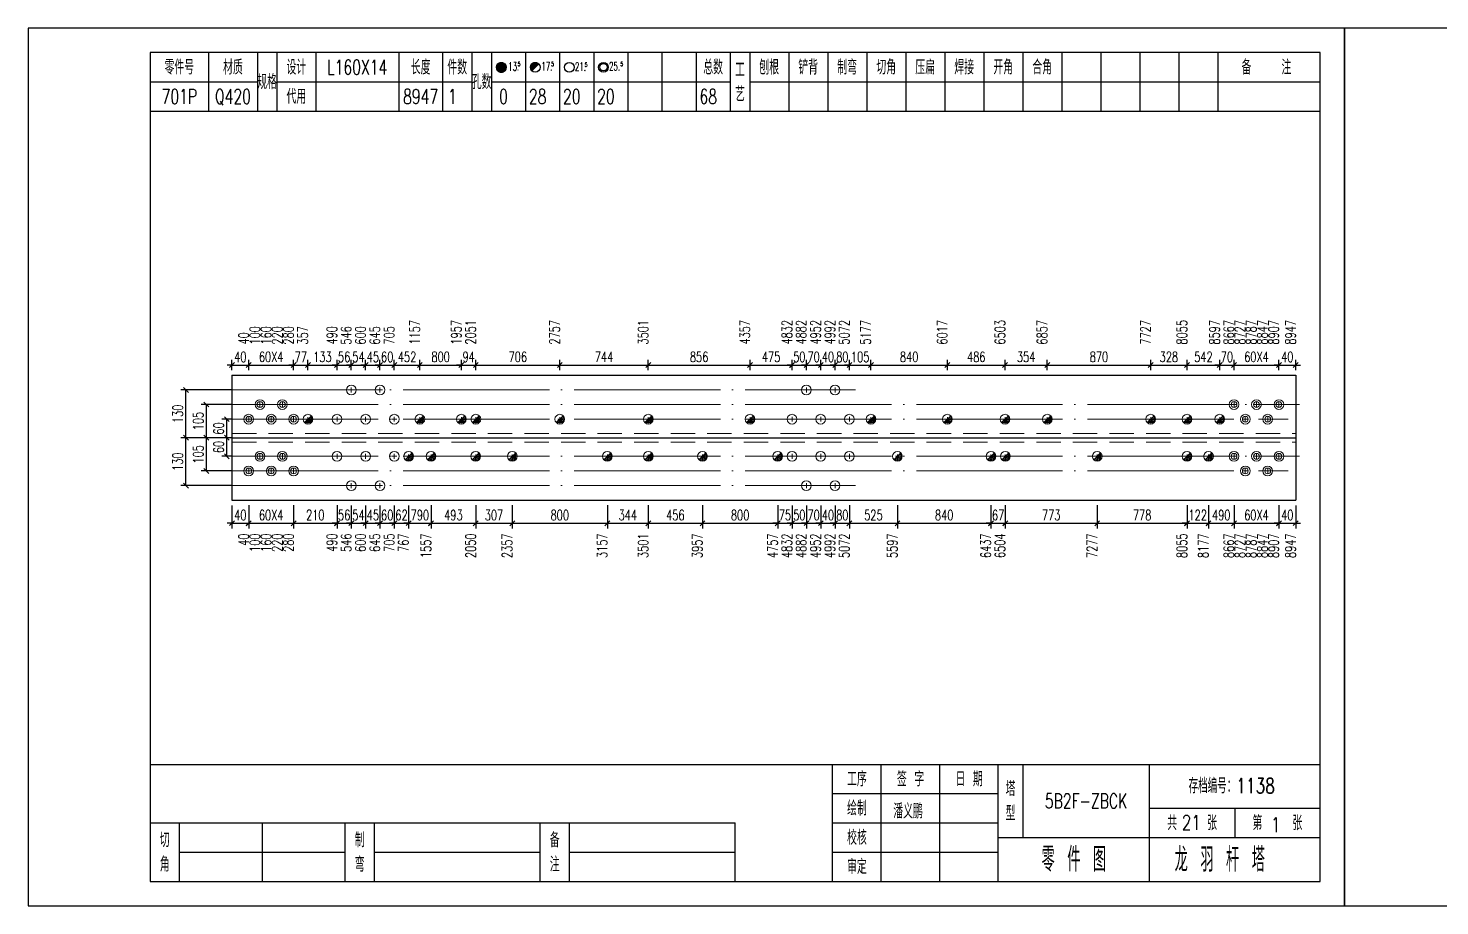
# Model space of a CAD drawing. Header units: millimetres. Extents: x 0 to 30240, y -10896 to -1348.
# Drawn here: x 0 to 289.6, y -5349.8 to -5169.8 of the extents above; entities that cross this region are included whole.
import ezdxf
from ezdxf.enums import TextEntityAlignment as Align

# ---------------------------------------------------------------- set-up
doc = ezdxf.new("R2010")
doc.units = ezdxf.units.MM
doc.header["$LTSCALE"] = 20
doc.header["$PDMODE"] = 1
doc.linetypes.add('DASHDOT2X', pattern=[1.75, 1.5, -0.125, 0, -0.125])
doc.linetypes.add('HIDDEN', pattern=[0.375, 0.25, -0.125])
for name, color, linetype, lineweight in [('1', 7, 'Continuous', 25), ('11', 3, 'Continuous', 13), ('2', 1, 'HIDDEN', 13), ('5', 1, 'Continuous', 13), ('7', 2, 'DASHDOT2X', 13)]:
    doc.layers.add(name, color=color, linetype=linetype, lineweight=lineweight)
doc.styles.get("Standard").update_dxf_attribs({"font": 'simplex', "width": 0.7, "bigfont": 'gbhzfs.shx'})
doc.styles.add('SYMBOL_TXT', font='txt.shx', dxfattribs={"width": 0.6})
doc.styles.add('TITLE_TXT', font='simplex.shx', dxfattribs={"width": 0.75, "height": 2.5, "bigfont": 'gbhzfs.shx'})
doc.dimstyles.get("Standard").update_dxf_attribs({"dimtxt": 2.1, "dimasz": 1, "dimexe": 1.05, "dimexo": 0, "dimgap": 0.63, "dimtad": 1, "dimzin": 0, "dimdsep": 46, "dimtxsty": 'standard', "dimblk": 'OBLIQUE', "dimblk1": 'OBLIQUE', "dimblk2": 'OBLIQUE', "dimcen": 0.09, "dimadec": 0, "dimazin": 0, "dimtfac": 1, "dimtdec": 1, "dimtix": 1, "dimtmove": 0, "dimatfit": 3, "dimfxl": 0, "dimtolj": 1, "dimtzin": 0, "dimarcsym": 0})
pattern_1 = [(0, (-3, 0), (0, 0.0125), [])]

# ---------------------------------------------------------------- blocks, each defined once
blk = doc.blocks.new('M12_HOLE')
h = blk.add_hatch()
h.set_pattern_fill('LINE', scale=0.1, style=0)
h.set_pattern_definition(pattern_1)
h.paths.add_polyline_path([(-5, 0, 1), (-1, 0, 1)])
at = {"color": 7}
blk.add_circle((-3, 0), 2, dxfattribs=at)
at = {"color": 7, "attachment_point": 1, "style": 'SYMBOL_TXT'}
for s, insert, char_height, width in [('13\\f??|b0|i0|c0|p54;.', (-0.12, 2.11), 3.5, 5.7075), ('5', (3.74, 2.26), 1.8, 2.9309)]:
    blk.add_mtext(s, dxfattribs=dict(at, insert=insert, char_height=char_height, width=width))
blk = doc.blocks.new('M16_HOLE')
h = blk.add_hatch()
h.set_pattern_fill('LINE', scale=0.1, style=0)
h.set_pattern_definition(pattern_1)
h.paths.add_polyline_path([(-1.59, 1.41, 0.668179), (-5, 0, 0.198912), (-4.41, -1.41)])
at = {"color": 7}
blk.add_circle((-3, 0), 2, dxfattribs=at)
at = {"color": 7, "attachment_point": 1, "style": 'SYMBOL_TXT'}
for s, insert, char_height, width in [('17.', (-0.44, 2.13), 3.5, 6.3164), ('5', (3.56, 2.25), 1.8, 1.822)]:
    blk.add_mtext(s, dxfattribs=dict(at, insert=insert, char_height=char_height, width=width))
blk = doc.blocks.new('M20_HOLE')
at = {"color": 7}
blk.add_circle((-3, 0), 2, dxfattribs=at)
at = {"color": 7, "attachment_point": 1, "style": 'SYMBOL_TXT'}
for s, insert, char_height, width in [('21.', (-0.69, 2.01), 3.5, 6.0735), ('5', (3.32, 2.01), 1.8, 1.4576)]:
    blk.add_mtext(s, dxfattribs=dict(at, insert=insert, char_height=char_height, width=width))
blk = doc.blocks.new('M24_HOLE')
at = {"color": 7}
for radius in [2, 1.5]:
    blk.add_circle((-3, 0), radius, dxfattribs=at)
at = {"color": 7, "attachment_point": 1, "style": 'SYMBOL_TXT'}
for s, insert, char_height, width in [('25.', (-0.69, 2.13), 3.5, 2.4294), ('5', (3.93, 2.25), 1.8, 1.9435)]:
    blk.add_mtext(s, dxfattribs=dict(at, insert=insert, char_height=char_height, width=width))
blk = doc.blocks.new('JgCard')
for p, q in [((270, 180), (0, 180)), ((0, 180), (0, 0)), ((270, 0), (270, 180)), ((265, 175), (25, 175)), ((25, 175), (25, 5)), ((37, 175), (37, 163)), ((47, 175), (47, 163)), ((51, 175), (51, 163)), ((59, 175), (59, 163)), ((76, 175), (76, 163)), ((85, 175), (85, 163)), ((91, 175), (91, 163)), ((95, 175), (95, 163)), ((102, 175), (102, 163)), ((109, 175), (109, 163)), ((116, 175), (116, 163)), ((123, 175), (123, 163)), ((130, 175), (130, 163)), ((137, 175), (137, 163)), ((144, 175), (144, 163)), ((148, 175), (148, 163)), ((156, 175), (156, 163)), ((164, 175), (164, 163)), ((172, 175), (172, 163)), ((180, 175), (180, 163)), ((188, 175), (188, 163)), ((196, 175), (196, 163)), ((204, 175), (204, 163)), ((212, 175), (212, 163)), ((220, 175), (220, 163)), ((228, 175), (228, 163)), ((236, 175), (236, 163)), ((244, 175), (244, 163)), ((265, 5), (265, 175)), ((25, 169), (47, 169)), ((51, 169), (91, 169)), ((95, 169), (144, 169)), ((148, 169), (265, 169)), ((25, 163), (265, 163)), ((25, 29), (265, 29)), ((165, 5), (165, 29)), ((175, 5), (175, 29)), ((187, 5), (187, 29)), ((199, 5), (199, 29)), ((204, 29), (204, 14)), ((230, 5), (230, 29)), ((165, 23), (199, 23)), ((230, 20), (265, 20)), ((247.5, 20), (247.5, 14)), ((25, 17), (145, 17)), ((31, 5), (31, 17)), ((48, 17), (48, 5)), ((65, 5), (65, 17)), ((71, 5), (71, 17)), ((105, 5), (105, 17)), ((111, 5), (111, 17)), ((145, 5), (145, 17)), ((165, 17), (199, 17)), ((199, 14), (265, 14)), ((31, 11), (65, 11)), ((71, 11), (105, 11)), ((111, 11), (145, 11)), ((165, 11), (199, 11)), ((25, 5), (265, 5)), ((0, 0), (270, 0))]:
    blk.add_line(p, q)
blk.add_lwpolyline([(96.03, 171.99, -1), (98.03, 171.99, -1)], format="xyb", close=True)
blk.add_point((145, 96))
at = {"xscale": 0.5, "yscale": 0.5, "zscale": 0.5}
for name, p in [('M12_HOLE', (98.53, 171.99)), ('M16_HOLE', (105.5, 172)), ('M20_HOLE', (112.5, 172)), ('M24_HOLE', (119.5, 172))]:
    blk.add_blockref(name, p, dxfattribs=at)
at = {"style": 'TITLE_TXT', "width": 0.75}
for s, height, p in [('存档编号：1138', 3.076, (238.02, 23.07)), ('潘义鹏', 3, (177.45, 17.91)), ('龙 羽 杆 塔', 5, (235.17, 6.97))]:
    blk.add_text(s, height=height, dxfattribs=at).set_placement(p)
at = {"attachment_point": 5, "style": 'TITLE_TXT'}
for s, insert, char_height, width in [('零件号', (31, 172), 3, 15), ('材质', (42, 172), 3, 8), ('设计', (55, 172), 3, 8), ('长度', (80.5, 172), 3, 8), ('件数', (88, 172), 3, 6), ('总数', (140.5, 172), 3, 7), ('刨根', (152, 172), 3, 8), ('铲背', (160, 172), 3, 8), ('制弯', (168, 172), 3, 8), ('切角', (176, 172), 3, 8), ('压扁', (184, 172), 3, 8), ('焊接', (192, 172), 3, 8), ('开角', (200, 172), 3, 8), ('合角', (208, 172), 3, 8), ('备    注', (254, 172), 3, 22), ('工\\P艺', (146, 169), 3, 4), ('规格', (49, 169), 3, 4), ('孔数', (93, 169), 3, 4), ('代用', (55, 166), 3, 8), ('工序', (170, 26), 3, 10), ('签 字', (181, 26), 3, 12), ('日 期', (193, 26), 3, 12), ('塔\\P型', (201.5, 21.5), 3, 5), ('绘制', (170, 20), 3, 10), ('共    张', (238.75, 17), 3, 17.5), ('第    张', (256.25, 17), 3, 17.5), ('切\\P角', (28, 11), 3, 6), ('制\\P弯', (68, 11), 3, 6), ('备\\P注', (108, 11), 3, 6), ('校核', (170, 14), 3, 10), ('零 件 图', (214.5, 9.5), 5, 31), ('审定', (170, 8), 3, 10)]:
    blk.add_mtext(s, dxfattribs=dict(at, insert=insert, char_height=char_height, width=width))
blk = doc.blocks.new('M24')
for p, q in [((-0.6, 0), (0.6, 0)), ((0, -0.6), (0, 0.6))]:
    blk.add_line(p, q)
for radius in [1, 0.6]:
    blk.add_circle((0, 0), radius)
blk = doc.blocks.new('M20')
for p, q in [((-0.5, 0), (0.5, 0)), ((0, -0.5), (0, 0.5))]:
    blk.add_line(p, q)
blk.add_circle((0, 0), 1)
blk = doc.blocks.new('M16')
for p, q in [((-0.71, -0.71), (0.71, 0.71)), ((-0.4, 0), (0.4, 0)), ((0, 0.4), (0, -0.4))]:
    blk.add_line(p, q)
blk.add_circle((0, 0), 1)
for radius in [0.8, 0.6, 0.4, 0.2]:
    blk.add_arc((0, 0), radius, 225, 45)
blk = doc.blocks.new('_Oblique')
at = {"color": 0, "linetype": 'ByBlock', "lineweight": -2}
blk.add_line((-0.5, -0.5), (0.5, 0.5), dxfattribs=at)
blk = doc.blocks.new('*D3070')
at = {"layer": '11', "color": 0, "lineweight": -2}
for p, q in [((41.8, -5267.66), (41.8, -5272.38)), ((45.24, -5267.66), (45.24, -5272.38)), ((41.8, -5271.33), (40.8, -5271.33)), ((41.8, -5271.33), (45.24, -5271.33)), ((45.24, -5271.33), (46.24, -5271.33))]:
    blk.add_line(p, q, dxfattribs=at)
at = {"layer": 'Defpoints', "color": 0}
for p in [(41.8, -5267.66), (45.24, -5267.66), (45.24, -5271.33)]:
    blk.add_point(p, dxfattribs=at)
at = {"layer": '11', "color": 0, "lineweight": -2}
blk.add_blockref('_Oblique', (41.8, -5271.33), dxfattribs=at)
at = {"layer": '11', "color": 0, "lineweight": -2, "rotation": 180}
blk.add_blockref('_Oblique', (45.24, -5271.33), dxfattribs=at)
at = {"layer": '11', "color": 0, "insert": (43.52, -5269.65), "char_height": 2.1, "attachment_point": 5}
blk.add_mtext('\\A1;40', dxfattribs=at)
blk = doc.blocks.new('*D3073')
at = {"layer": '11', "color": 0, "lineweight": -2}
for p, q in [((63.34, -5267.66), (63.34, -5272.38)), ((66.28, -5267.66), (66.28, -5272.38)), ((63.34, -5271.33), (62.34, -5271.33)), ((63.34, -5271.33), (66.28, -5271.33)), ((66.28, -5271.33), (67.28, -5271.33))]:
    blk.add_line(p, q, dxfattribs=at)
at = {"layer": 'Defpoints', "color": 0}
for p in [(63.34, -5267.66), (66.28, -5267.66), (66.28, -5271.33)]:
    blk.add_point(p, dxfattribs=at)
at = {"layer": '11', "color": 0, "lineweight": -2}
blk.add_blockref('_Oblique', (63.34, -5271.33), dxfattribs=at)
at = {"layer": '11', "color": 0, "lineweight": -2, "rotation": 180}
blk.add_blockref('_Oblique', (66.28, -5271.33), dxfattribs=at)
at = {"layer": '11', "color": 0, "insert": (64.81, -5269.65), "char_height": 2.1, "attachment_point": 5}
blk.add_mtext('\\A1;56', dxfattribs=at)
blk = doc.blocks.new('*D3074')
at = {"layer": '11', "color": 0, "lineweight": -2}
for p, q in [((66.28, -5267.66), (66.28, -5272.38)), ((69.22, -5267.66), (69.22, -5272.38)), ((66.28, -5271.33), (65.28, -5271.33)), ((66.28, -5271.33), (69.22, -5271.33)), ((69.22, -5271.33), (70.22, -5271.33))]:
    blk.add_line(p, q, dxfattribs=at)
at = {"layer": 'Defpoints', "color": 0}
for p in [(66.28, -5267.66), (69.22, -5267.66), (69.22, -5271.33)]:
    blk.add_point(p, dxfattribs=at)
at = {"layer": '11', "color": 0, "lineweight": -2}
blk.add_blockref('_Oblique', (66.28, -5271.33), dxfattribs=at)
at = {"layer": '11', "color": 0, "lineweight": -2, "rotation": 180}
blk.add_blockref('_Oblique', (69.22, -5271.33), dxfattribs=at)
at = {"layer": '11', "color": 0, "insert": (67.75, -5269.65), "char_height": 2.1, "attachment_point": 5}
blk.add_mtext('\\A1;54', dxfattribs=at)
blk = doc.blocks.new('*D3075')
at = {"layer": '11', "color": 0, "lineweight": -2}
for p, q in [((69.22, -5267.66), (69.22, -5272.38)), ((72.16, -5267.66), (72.16, -5272.38)), ((69.22, -5271.33), (68.22, -5271.33)), ((69.22, -5271.33), (72.16, -5271.33)), ((72.16, -5271.33), (73.16, -5271.33))]:
    blk.add_line(p, q, dxfattribs=at)
at = {"layer": 'Defpoints', "color": 0}
for p in [(69.22, -5267.66), (72.16, -5267.66), (72.16, -5271.33)]:
    blk.add_point(p, dxfattribs=at)
at = {"layer": '11', "color": 0, "lineweight": -2}
blk.add_blockref('_Oblique', (69.22, -5271.33), dxfattribs=at)
at = {"layer": '11', "color": 0, "lineweight": -2, "rotation": 180}
blk.add_blockref('_Oblique', (72.16, -5271.33), dxfattribs=at)
at = {"layer": '11', "color": 0, "insert": (70.69, -5269.65), "char_height": 2.1, "attachment_point": 5}
blk.add_mtext('\\A1;45', dxfattribs=at)
blk = doc.blocks.new('*D3076')
at = {"layer": '11', "color": 0, "lineweight": -2}
for p, q in [((72.16, -5267.66), (72.16, -5272.38)), ((75.1, -5267.66), (75.1, -5272.38)), ((72.16, -5271.33), (71.16, -5271.33)), ((72.16, -5271.33), (75.1, -5271.33)), ((75.1, -5271.33), (76.1, -5271.33))]:
    blk.add_line(p, q, dxfattribs=at)
at = {"layer": 'Defpoints', "color": 0}
for p in [(72.16, -5267.66), (75.1, -5267.66), (75.1, -5271.33)]:
    blk.add_point(p, dxfattribs=at)
at = {"layer": '11', "color": 0, "lineweight": -2}
blk.add_blockref('_Oblique', (72.16, -5271.33), dxfattribs=at)
at = {"layer": '11', "color": 0, "lineweight": -2, "rotation": 180}
blk.add_blockref('_Oblique', (75.1, -5271.33), dxfattribs=at)
at = {"layer": '11', "color": 0, "insert": (73.63, -5269.65), "char_height": 2.1, "attachment_point": 5}
blk.add_mtext('\\A1;60', dxfattribs=at)
blk = doc.blocks.new('*D3077')
at = {"layer": '11', "color": 0, "lineweight": -2}
for p, q in [((75.1, -5267.66), (75.1, -5272.38)), ((78.04, -5267.66), (78.04, -5272.38)), ((75.1, -5271.33), (74.1, -5271.33)), ((75.1, -5271.33), (78.04, -5271.33)), ((78.04, -5271.33), (79.04, -5271.33))]:
    blk.add_line(p, q, dxfattribs=at)
at = {"layer": 'Defpoints', "color": 0}
for p in [(75.1, -5267.66), (78.04, -5267.66), (78.04, -5271.33)]:
    blk.add_point(p, dxfattribs=at)
at = {"layer": '11', "color": 0, "lineweight": -2}
blk.add_blockref('_Oblique', (75.1, -5271.33), dxfattribs=at)
at = {"layer": '11', "color": 0, "lineweight": -2, "rotation": 180}
blk.add_blockref('_Oblique', (78.04, -5271.33), dxfattribs=at)
at = {"layer": '11', "color": 0, "insert": (76.57, -5269.65), "char_height": 2.1, "attachment_point": 5}
blk.add_mtext('\\A1;62', dxfattribs=at)
blk = doc.blocks.new('*D3078')
at = {"layer": '11', "color": 0, "lineweight": -2}
for p, q in [((78.04, -5267.66), (78.04, -5272.38)), ((82.64, -5267.66), (82.64, -5272.38)), ((78.04, -5271.33), (77.04, -5271.33)), ((78.04, -5271.33), (82.64, -5271.33)), ((82.64, -5271.33), (83.64, -5271.33))]:
    blk.add_line(p, q, dxfattribs=at)
at = {"layer": 'Defpoints', "color": 0}
for p in [(78.04, -5267.66), (82.64, -5267.66), (82.64, -5271.33)]:
    blk.add_point(p, dxfattribs=at)
at = {"layer": '11', "color": 0, "lineweight": -2}
blk.add_blockref('_Oblique', (78.04, -5271.33), dxfattribs=at)
at = {"layer": '11', "color": 0, "lineweight": -2, "rotation": 180}
blk.add_blockref('_Oblique', (82.64, -5271.33), dxfattribs=at)
at = {"layer": '11', "color": 0, "insert": (80.34, -5269.65), "char_height": 2.1, "attachment_point": 5}
blk.add_mtext('\\A1;790', dxfattribs=at)
blk = doc.blocks.new('*D3085')
at = {"layer": '11', "color": 0, "lineweight": -2}
for p, q in [((153.76, -5267.66), (153.76, -5272.38)), ((156.7, -5267.66), (156.7, -5272.38)), ((153.76, -5271.33), (152.76, -5271.33)), ((153.76, -5271.33), (156.7, -5271.33)), ((156.7, -5271.33), (157.7, -5271.33))]:
    blk.add_line(p, q, dxfattribs=at)
at = {"layer": 'Defpoints', "color": 0}
for p in [(153.76, -5267.66), (156.7, -5267.66), (156.7, -5271.33)]:
    blk.add_point(p, dxfattribs=at)
at = {"layer": '11', "color": 0, "lineweight": -2}
blk.add_blockref('_Oblique', (153.76, -5271.33), dxfattribs=at)
at = {"layer": '11', "color": 0, "lineweight": -2, "rotation": 180}
blk.add_blockref('_Oblique', (156.7, -5271.33), dxfattribs=at)
at = {"layer": '11', "color": 0, "insert": (155.23, -5269.65), "char_height": 2.1, "attachment_point": 5}
blk.add_mtext('\\A1;75', dxfattribs=at)
blk = doc.blocks.new('*D3086')
at = {"layer": '11', "color": 0, "lineweight": -2}
for p, q in [((156.7, -5267.66), (156.7, -5272.38)), ((159.64, -5267.66), (159.64, -5272.38)), ((156.7, -5271.33), (155.7, -5271.33)), ((156.7, -5271.33), (159.64, -5271.33)), ((159.64, -5271.33), (160.64, -5271.33))]:
    blk.add_line(p, q, dxfattribs=at)
at = {"layer": 'Defpoints', "color": 0}
for p in [(156.7, -5267.66), (159.64, -5267.66), (159.64, -5271.33)]:
    blk.add_point(p, dxfattribs=at)
at = {"layer": '11', "color": 0, "lineweight": -2}
blk.add_blockref('_Oblique', (156.7, -5271.33), dxfattribs=at)
at = {"layer": '11', "color": 0, "lineweight": -2, "rotation": 180}
blk.add_blockref('_Oblique', (159.64, -5271.33), dxfattribs=at)
at = {"layer": '11', "color": 0, "insert": (158.17, -5269.65), "char_height": 2.1, "attachment_point": 5}
blk.add_mtext('\\A1;50', dxfattribs=at)
blk = doc.blocks.new('*D3087')
at = {"layer": '11', "color": 0, "lineweight": -2}
for p, q in [((159.64, -5267.66), (159.64, -5272.38)), ((162.58, -5267.66), (162.58, -5272.38)), ((159.64, -5271.33), (158.64, -5271.33)), ((159.64, -5271.33), (162.58, -5271.33)), ((162.58, -5271.33), (163.58, -5271.33))]:
    blk.add_line(p, q, dxfattribs=at)
at = {"layer": 'Defpoints', "color": 0}
for p in [(159.64, -5267.66), (162.58, -5267.66), (162.58, -5271.33)]:
    blk.add_point(p, dxfattribs=at)
at = {"layer": '11', "color": 0, "lineweight": -2}
blk.add_blockref('_Oblique', (159.64, -5271.33), dxfattribs=at)
at = {"layer": '11', "color": 0, "lineweight": -2, "rotation": 180}
blk.add_blockref('_Oblique', (162.58, -5271.33), dxfattribs=at)
at = {"layer": '11', "color": 0, "insert": (161.11, -5269.65), "char_height": 2.1, "attachment_point": 5}
blk.add_mtext('\\A1;70', dxfattribs=at)
blk = doc.blocks.new('*D3088')
at = {"layer": '11', "color": 0, "lineweight": -2}
for p, q in [((162.58, -5267.66), (162.58, -5272.38)), ((165.52, -5267.66), (165.52, -5272.38)), ((162.58, -5271.33), (161.58, -5271.33)), ((162.58, -5271.33), (165.52, -5271.33)), ((165.52, -5271.33), (166.52, -5271.33))]:
    blk.add_line(p, q, dxfattribs=at)
at = {"layer": 'Defpoints', "color": 0}
for p in [(162.58, -5267.66), (165.52, -5267.66), (165.52, -5271.33)]:
    blk.add_point(p, dxfattribs=at)
at = {"layer": '11', "color": 0, "lineweight": -2}
blk.add_blockref('_Oblique', (162.58, -5271.33), dxfattribs=at)
at = {"layer": '11', "color": 0, "lineweight": -2, "rotation": 180}
blk.add_blockref('_Oblique', (165.52, -5271.33), dxfattribs=at)
at = {"layer": '11', "color": 0, "insert": (164.05, -5269.65), "char_height": 2.1, "attachment_point": 5}
blk.add_mtext('\\A1;40', dxfattribs=at)
blk = doc.blocks.new('*D3089')
at = {"layer": '11', "color": 0, "lineweight": -2}
for p, q in [((165.52, -5267.66), (165.52, -5272.38)), ((168.46, -5267.66), (168.46, -5272.38)), ((165.52, -5271.33), (164.52, -5271.33)), ((165.52, -5271.33), (168.46, -5271.33)), ((168.46, -5271.33), (169.46, -5271.33))]:
    blk.add_line(p, q, dxfattribs=at)
at = {"layer": 'Defpoints', "color": 0}
for p in [(165.52, -5267.66), (168.46, -5267.66), (168.46, -5271.33)]:
    blk.add_point(p, dxfattribs=at)
at = {"layer": '11', "color": 0, "lineweight": -2}
blk.add_blockref('_Oblique', (165.52, -5271.33), dxfattribs=at)
at = {"layer": '11', "color": 0, "lineweight": -2, "rotation": 180}
blk.add_blockref('_Oblique', (168.46, -5271.33), dxfattribs=at)
at = {"layer": '11', "color": 0, "insert": (166.99, -5269.65), "char_height": 2.1, "attachment_point": 5}
blk.add_mtext('\\A1;80', dxfattribs=at)
blk = doc.blocks.new('*D3092')
at = {"layer": '11', "color": 0, "lineweight": -2}
for p, q in [((197.49, -5267.66), (197.49, -5272.38)), ((200.43, -5267.66), (200.43, -5272.38)), ((197.49, -5271.33), (196.49, -5271.33)), ((197.49, -5271.33), (200.43, -5271.33)), ((200.43, -5271.33), (201.43, -5271.33))]:
    blk.add_line(p, q, dxfattribs=at)
at = {"layer": 'Defpoints', "color": 0}
for p in [(197.49, -5267.66), (200.43, -5267.66), (200.43, -5271.33)]:
    blk.add_point(p, dxfattribs=at)
at = {"layer": '11', "color": 0, "lineweight": -2}
blk.add_blockref('_Oblique', (197.49, -5271.33), dxfattribs=at)
at = {"layer": '11', "color": 0, "lineweight": -2, "rotation": 180}
blk.add_blockref('_Oblique', (200.43, -5271.33), dxfattribs=at)
at = {"layer": '11', "color": 0, "insert": (198.96, -5269.65), "char_height": 2.1, "attachment_point": 5}
blk.add_mtext('\\A1;67', dxfattribs=at)
blk = doc.blocks.new('*D3095')
at = {"layer": '11', "color": 0, "lineweight": -2}
for p, q in [((237.71, -5267.66), (237.71, -5272.38)), ((242.12, -5267.66), (242.12, -5272.38)), ((237.71, -5271.33), (236.71, -5271.33)), ((237.71, -5271.33), (242.12, -5271.33)), ((242.12, -5271.33), (243.12, -5271.33))]:
    blk.add_line(p, q, dxfattribs=at)
at = {"layer": 'Defpoints', "color": 0}
for p in [(237.71, -5267.66), (242.12, -5267.66), (242.12, -5271.33)]:
    blk.add_point(p, dxfattribs=at)
at = {"layer": '11', "color": 0, "lineweight": -2}
blk.add_blockref('_Oblique', (237.71, -5271.33), dxfattribs=at)
at = {"layer": '11', "color": 0, "lineweight": -2, "rotation": 180}
blk.add_blockref('_Oblique', (242.12, -5271.33), dxfattribs=at)
at = {"layer": '11', "color": 0, "insert": (239.91, -5269.65), "char_height": 2.1, "attachment_point": 5}
blk.add_mtext('\\A1;122', dxfattribs=at)
blk = doc.blocks.new('*D3098')
at = {"layer": '11', "color": 0, "lineweight": -2}
for p, q in [((256.56, -5267.66), (256.56, -5272.38)), ((260, -5267.66), (260, -5272.38)), ((256.56, -5271.33), (255.56, -5271.33)), ((256.56, -5271.33), (260, -5271.33)), ((260, -5271.33), (261, -5271.33))]:
    blk.add_line(p, q, dxfattribs=at)
at = {"layer": 'Defpoints', "color": 0}
for p in [(256.56, -5267.66), (260, -5267.66), (260, -5271.33)]:
    blk.add_point(p, dxfattribs=at)
at = {"layer": '11', "color": 0, "lineweight": -2}
blk.add_blockref('_Oblique', (256.56, -5271.33), dxfattribs=at)
at = {"layer": '11', "color": 0, "lineweight": -2, "rotation": 180}
blk.add_blockref('_Oblique', (260, -5271.33), dxfattribs=at)
at = {"layer": '11', "color": 0, "insert": (258.28, -5269.65), "char_height": 2.1, "attachment_point": 5}
blk.add_mtext('\\A1;40', dxfattribs=at)
blk = doc.blocks.new('*D3099')
at = {"layer": '11', "color": 0, "lineweight": -2}
for p, q in [((41.8, -5239.94), (41.8, -5237.84)), ((45.24, -5239.94), (45.24, -5237.84)), ((41.8, -5238.89), (40.8, -5238.89)), ((41.8, -5238.89), (45.24, -5238.89)), ((45.24, -5238.89), (46.24, -5238.89))]:
    blk.add_line(p, q, dxfattribs=at)
at = {"layer": 'Defpoints', "color": 0}
for p in [(41.8, -5239.94), (45.24, -5238.89), (45.24, -5239.94)]:
    blk.add_point(p, dxfattribs=at)
at = {"layer": '11', "color": 0, "lineweight": -2}
blk.add_blockref('_Oblique', (41.8, -5238.89), dxfattribs=at)
at = {"layer": '11', "color": 0, "lineweight": -2, "rotation": 180}
blk.add_blockref('_Oblique', (45.24, -5238.89), dxfattribs=at)
at = {"layer": '11', "color": 0, "insert": (43.52, -5237.21), "char_height": 2.1, "attachment_point": 5}
blk.add_mtext('\\A1;40', dxfattribs=at)
blk = doc.blocks.new('*D3101')
at = {"layer": '11', "color": 0, "lineweight": -2}
for p, q in [((54.44, -5239.94), (54.44, -5237.84)), ((57.38, -5239.94), (57.38, -5237.84)), ((54.44, -5238.89), (53.44, -5238.89)), ((54.44, -5238.89), (57.38, -5238.89)), ((57.38, -5238.89), (58.38, -5238.89))]:
    blk.add_line(p, q, dxfattribs=at)
at = {"layer": 'Defpoints', "color": 0}
for p in [(54.44, -5239.94), (57.38, -5238.89), (57.38, -5239.94)]:
    blk.add_point(p, dxfattribs=at)
at = {"layer": '11', "color": 0, "lineweight": -2}
blk.add_blockref('_Oblique', (54.44, -5238.89), dxfattribs=at)
at = {"layer": '11', "color": 0, "lineweight": -2, "rotation": 180}
blk.add_blockref('_Oblique', (57.38, -5238.89), dxfattribs=at)
at = {"layer": '11', "color": 0, "insert": (55.91, -5237.21), "char_height": 2.1, "attachment_point": 5}
blk.add_mtext('\\A1;77', dxfattribs=at)
blk = doc.blocks.new('*D3103')
at = {"layer": '11', "color": 0, "lineweight": -2}
for p, q in [((63.34, -5239.94), (63.34, -5237.84)), ((66.28, -5239.94), (66.28, -5237.84)), ((63.34, -5238.89), (62.34, -5238.89)), ((63.34, -5238.89), (66.28, -5238.89)), ((66.28, -5238.89), (67.28, -5238.89))]:
    blk.add_line(p, q, dxfattribs=at)
at = {"layer": 'Defpoints', "color": 0}
for p in [(63.34, -5239.94), (66.28, -5238.89), (66.28, -5239.94)]:
    blk.add_point(p, dxfattribs=at)
at = {"layer": '11', "color": 0, "lineweight": -2}
blk.add_blockref('_Oblique', (63.34, -5238.89), dxfattribs=at)
at = {"layer": '11', "color": 0, "lineweight": -2, "rotation": 180}
blk.add_blockref('_Oblique', (66.28, -5238.89), dxfattribs=at)
at = {"layer": '11', "color": 0, "insert": (64.81, -5237.21), "char_height": 2.1, "attachment_point": 5}
blk.add_mtext('\\A1;56', dxfattribs=at)
blk = doc.blocks.new('*D3104')
at = {"layer": '11', "color": 0, "lineweight": -2}
for p, q in [((66.28, -5239.94), (66.28, -5237.84)), ((69.22, -5239.94), (69.22, -5237.84)), ((66.28, -5238.89), (65.28, -5238.89)), ((66.28, -5238.89), (69.22, -5238.89)), ((69.22, -5238.89), (70.22, -5238.89))]:
    blk.add_line(p, q, dxfattribs=at)
at = {"layer": 'Defpoints', "color": 0}
for p in [(66.28, -5239.94), (69.22, -5238.89), (69.22, -5239.94)]:
    blk.add_point(p, dxfattribs=at)
at = {"layer": '11', "color": 0, "lineweight": -2}
blk.add_blockref('_Oblique', (66.28, -5238.89), dxfattribs=at)
at = {"layer": '11', "color": 0, "lineweight": -2, "rotation": 180}
blk.add_blockref('_Oblique', (69.22, -5238.89), dxfattribs=at)
at = {"layer": '11', "color": 0, "insert": (67.75, -5237.21), "char_height": 2.1, "attachment_point": 5}
blk.add_mtext('\\A1;54', dxfattribs=at)
blk = doc.blocks.new('*D3105')
at = {"layer": '11', "color": 0, "lineweight": -2}
for p, q in [((69.22, -5239.94), (69.22, -5237.84)), ((72.16, -5239.94), (72.16, -5237.84)), ((69.22, -5238.89), (68.22, -5238.89)), ((69.22, -5238.89), (72.16, -5238.89)), ((72.16, -5238.89), (73.16, -5238.89))]:
    blk.add_line(p, q, dxfattribs=at)
at = {"layer": 'Defpoints', "color": 0}
for p in [(69.22, -5239.94), (72.16, -5238.89), (72.16, -5239.94)]:
    blk.add_point(p, dxfattribs=at)
at = {"layer": '11', "color": 0, "lineweight": -2}
blk.add_blockref('_Oblique', (69.22, -5238.89), dxfattribs=at)
at = {"layer": '11', "color": 0, "lineweight": -2, "rotation": 180}
blk.add_blockref('_Oblique', (72.16, -5238.89), dxfattribs=at)
at = {"layer": '11', "color": 0, "insert": (70.69, -5237.21), "char_height": 2.1, "attachment_point": 5}
blk.add_mtext('\\A1;45', dxfattribs=at)
blk = doc.blocks.new('*D3106')
at = {"layer": '11', "color": 0, "lineweight": -2}
for p, q in [((72.16, -5239.94), (72.16, -5237.84)), ((75.1, -5239.94), (75.1, -5237.84)), ((72.16, -5238.89), (71.16, -5238.89)), ((72.16, -5238.89), (75.1, -5238.89)), ((75.1, -5238.89), (76.1, -5238.89))]:
    blk.add_line(p, q, dxfattribs=at)
at = {"layer": 'Defpoints', "color": 0}
for p in [(72.16, -5239.94), (75.1, -5238.89), (75.1, -5239.94)]:
    blk.add_point(p, dxfattribs=at)
at = {"layer": '11', "color": 0, "lineweight": -2}
blk.add_blockref('_Oblique', (72.16, -5238.89), dxfattribs=at)
at = {"layer": '11', "color": 0, "lineweight": -2, "rotation": 180}
blk.add_blockref('_Oblique', (75.1, -5238.89), dxfattribs=at)
at = {"layer": '11', "color": 0, "insert": (73.63, -5237.21), "char_height": 2.1, "attachment_point": 5}
blk.add_mtext('\\A1;60', dxfattribs=at)
blk = doc.blocks.new('*D3109')
at = {"layer": '11', "color": 0, "lineweight": -2}
for p, q in [((88.86, -5239.94), (88.86, -5237.84)), ((91.82, -5239.94), (91.82, -5237.84)), ((88.86, -5238.89), (87.86, -5238.89)), ((88.86, -5238.89), (91.82, -5238.89)), ((91.82, -5238.89), (92.82, -5238.89))]:
    blk.add_line(p, q, dxfattribs=at)
at = {"layer": 'Defpoints', "color": 0}
for p in [(88.86, -5239.94), (91.82, -5238.89), (91.82, -5239.94)]:
    blk.add_point(p, dxfattribs=at)
at = {"layer": '11', "color": 0, "lineweight": -2}
blk.add_blockref('_Oblique', (88.86, -5238.89), dxfattribs=at)
at = {"layer": '11', "color": 0, "lineweight": -2, "rotation": 180}
blk.add_blockref('_Oblique', (91.82, -5238.89), dxfattribs=at)
at = {"layer": '11', "color": 0, "insert": (90.34, -5237.21), "char_height": 2.1, "attachment_point": 5}
blk.add_mtext('\\A1;94', dxfattribs=at)
blk = doc.blocks.new('*D3114')
at = {"layer": '11', "color": 0, "lineweight": -2}
for p, q in [((156.7, -5239.94), (156.7, -5237.84)), ((159.64, -5239.94), (159.64, -5237.84)), ((156.7, -5238.89), (155.7, -5238.89)), ((156.7, -5238.89), (159.64, -5238.89)), ((159.64, -5238.89), (160.64, -5238.89))]:
    blk.add_line(p, q, dxfattribs=at)
at = {"layer": 'Defpoints', "color": 0}
for p in [(156.7, -5239.94), (159.64, -5238.89), (159.64, -5239.94)]:
    blk.add_point(p, dxfattribs=at)
at = {"layer": '11', "color": 0, "lineweight": -2}
blk.add_blockref('_Oblique', (156.7, -5238.89), dxfattribs=at)
at = {"layer": '11', "color": 0, "lineweight": -2, "rotation": 180}
blk.add_blockref('_Oblique', (159.64, -5238.89), dxfattribs=at)
at = {"layer": '11', "color": 0, "insert": (158.17, -5237.21), "char_height": 2.1, "attachment_point": 5}
blk.add_mtext('\\A1;50', dxfattribs=at)
blk = doc.blocks.new('*D3115')
at = {"layer": '11', "color": 0, "lineweight": -2}
for p, q in [((159.64, -5239.94), (159.64, -5237.84)), ((162.58, -5239.94), (162.58, -5237.84)), ((159.64, -5238.89), (158.64, -5238.89)), ((159.64, -5238.89), (162.58, -5238.89)), ((162.58, -5238.89), (163.58, -5238.89))]:
    blk.add_line(p, q, dxfattribs=at)
at = {"layer": 'Defpoints', "color": 0}
for p in [(159.64, -5239.94), (162.58, -5238.89), (162.58, -5239.94)]:
    blk.add_point(p, dxfattribs=at)
at = {"layer": '11', "color": 0, "lineweight": -2}
blk.add_blockref('_Oblique', (159.64, -5238.89), dxfattribs=at)
at = {"layer": '11', "color": 0, "lineweight": -2, "rotation": 180}
blk.add_blockref('_Oblique', (162.58, -5238.89), dxfattribs=at)
at = {"layer": '11', "color": 0, "insert": (161.11, -5237.21), "char_height": 2.1, "attachment_point": 5}
blk.add_mtext('\\A1;70', dxfattribs=at)
blk = doc.blocks.new('*D3116')
at = {"layer": '11', "color": 0, "lineweight": -2}
for p, q in [((162.58, -5239.94), (162.58, -5237.84)), ((165.52, -5239.94), (165.52, -5237.84)), ((162.58, -5238.89), (161.58, -5238.89)), ((162.58, -5238.89), (165.52, -5238.89)), ((165.52, -5238.89), (166.52, -5238.89))]:
    blk.add_line(p, q, dxfattribs=at)
at = {"layer": 'Defpoints', "color": 0}
for p in [(162.58, -5239.94), (165.52, -5238.89), (165.52, -5239.94)]:
    blk.add_point(p, dxfattribs=at)
at = {"layer": '11', "color": 0, "lineweight": -2}
blk.add_blockref('_Oblique', (162.58, -5238.89), dxfattribs=at)
at = {"layer": '11', "color": 0, "lineweight": -2, "rotation": 180}
blk.add_blockref('_Oblique', (165.52, -5238.89), dxfattribs=at)
at = {"layer": '11', "color": 0, "insert": (164.05, -5237.21), "char_height": 2.1, "attachment_point": 5}
blk.add_mtext('\\A1;40', dxfattribs=at)
blk = doc.blocks.new('*D3117')
at = {"layer": '11', "color": 0, "lineweight": -2}
for p, q in [((165.52, -5239.94), (165.52, -5237.84)), ((168.46, -5239.94), (168.46, -5237.84)), ((165.52, -5238.89), (164.52, -5238.89)), ((165.52, -5238.89), (168.46, -5238.89)), ((168.46, -5238.89), (169.46, -5238.89))]:
    blk.add_line(p, q, dxfattribs=at)
at = {"layer": 'Defpoints', "color": 0}
for p in [(165.52, -5239.94), (168.46, -5238.89), (168.46, -5239.94)]:
    blk.add_point(p, dxfattribs=at)
at = {"layer": '11', "color": 0, "lineweight": -2}
blk.add_blockref('_Oblique', (165.52, -5238.89), dxfattribs=at)
at = {"layer": '11', "color": 0, "lineweight": -2, "rotation": 180}
blk.add_blockref('_Oblique', (168.46, -5238.89), dxfattribs=at)
at = {"layer": '11', "color": 0, "insert": (166.99, -5237.21), "char_height": 2.1, "attachment_point": 5}
blk.add_mtext('\\A1;80', dxfattribs=at)
blk = doc.blocks.new('*D3118')
at = {"layer": '11', "color": 0, "lineweight": -2}
for p, q in [((168.46, -5239.94), (168.46, -5237.84)), ((172.87, -5239.94), (172.87, -5237.84)), ((168.46, -5238.89), (167.46, -5238.89)), ((168.46, -5238.89), (172.87, -5238.89)), ((172.87, -5238.89), (173.87, -5238.89))]:
    blk.add_line(p, q, dxfattribs=at)
at = {"layer": 'Defpoints', "color": 0}
for p in [(168.46, -5239.94), (172.87, -5238.89), (172.87, -5239.94)]:
    blk.add_point(p, dxfattribs=at)
at = {"layer": '11', "color": 0, "lineweight": -2}
blk.add_blockref('_Oblique', (168.46, -5238.89), dxfattribs=at)
at = {"layer": '11', "color": 0, "lineweight": -2, "rotation": 180}
blk.add_blockref('_Oblique', (172.87, -5238.89), dxfattribs=at)
at = {"layer": '11', "color": 0, "insert": (170.66, -5237.21), "char_height": 2.1, "attachment_point": 5}
blk.add_mtext('\\A1;105', dxfattribs=at)
blk = doc.blocks.new('*D3125')
at = {"layer": '11', "color": 0, "lineweight": -2}
for p, q in [((244.42, -5239.94), (244.42, -5237.84)), ((247.36, -5239.94), (247.36, -5237.84)), ((244.42, -5238.89), (243.42, -5238.89)), ((244.42, -5238.89), (247.36, -5238.89)), ((247.36, -5238.89), (248.36, -5238.89))]:
    blk.add_line(p, q, dxfattribs=at)
at = {"layer": 'Defpoints', "color": 0}
for p in [(244.42, -5239.94), (247.36, -5238.89), (247.36, -5239.94)]:
    blk.add_point(p, dxfattribs=at)
at = {"layer": '11', "color": 0, "lineweight": -2}
blk.add_blockref('_Oblique', (244.42, -5238.89), dxfattribs=at)
at = {"layer": '11', "color": 0, "lineweight": -2, "rotation": 180}
blk.add_blockref('_Oblique', (247.36, -5238.89), dxfattribs=at)
at = {"layer": '11', "color": 0, "insert": (245.89, -5237.21), "char_height": 2.1, "attachment_point": 5}
blk.add_mtext('\\A1;70', dxfattribs=at)
blk = doc.blocks.new('*D3127')
at = {"layer": '11', "color": 0, "lineweight": -2}
for p, q in [((256.56, -5239.94), (256.56, -5237.84)), ((260, -5239.94), (260, -5237.84)), ((256.56, -5238.89), (255.56, -5238.89)), ((256.56, -5238.89), (260, -5238.89)), ((260, -5238.89), (261, -5238.89))]:
    blk.add_line(p, q, dxfattribs=at)
at = {"layer": 'Defpoints', "color": 0}
for p in [(256.56, -5239.94), (260, -5238.89), (260, -5239.94)]:
    blk.add_point(p, dxfattribs=at)
at = {"layer": '11', "color": 0, "lineweight": -2}
blk.add_blockref('_Oblique', (256.56, -5238.89), dxfattribs=at)
at = {"layer": '11', "color": 0, "lineweight": -2, "rotation": 180}
blk.add_blockref('_Oblique', (260, -5238.89), dxfattribs=at)
at = {"layer": '11', "color": 0, "insert": (258.28, -5237.21), "char_height": 2.1, "attachment_point": 5}
blk.add_mtext('\\A1;40', dxfattribs=at)

msp = doc.modelspace()

# ---------------------------------------------------------------- linework, layer by layer
at = {"layer": '1'}
for p, q in [((41.8, -5240.987), (41.8, -5266.607)), ((41.8, -5240.987), (260, -5240.987)), ((260, -5240.987), (260, -5266.607)), ((41.8, -5253.797), (260, -5253.797)), ((41.8, -5266.607), (260, -5266.607))]:
    msp.add_line(p, q, dxfattribs=at)
at = {"layer": '2'}
for p, q in [((41.8, -5252.908), (260, -5252.908)), ((41.8, -5254.686), (260, -5254.686))]:
    msp.add_line(p, q, dxfattribs=at)
at = {"layer": '7'}
for p, q in [((41.8, -5243.987), (169.716, -5243.987)), ((41.8, -5246.987), (260.76, -5246.987)), ((41.8, -5249.987), (258.46, -5249.987)), ((41.8, -5257.607), (260.76, -5257.607)), ((41.8, -5260.607), (258.46, -5260.607)), ((41.8, -5263.607), (169.716, -5263.607))]:
    msp.add_line(p, q, dxfattribs=at)

# ---------------------------------------------------------------- block references
at = {"layer": '1'}
for p in [(0, -5349.797), (270, -5349.797)]:
    msp.add_blockref('JgCard', p, dxfattribs=at)
at = {"layer": '5'}
for name, p in [('M20', (66.28, -5243.987)), ('M20', (72.16, -5243.987)), ('M20', (159.636, -5243.987)), ('M20', (165.516, -5243.987)), ('M24', (47.54, -5246.987)), ('M24', (52.14, -5246.987)), ('M24', (247.36, -5246.987)), ('M24', (251.96, -5246.987)), ('M24', (256.56, -5246.987)), ('M24', (45.24, -5249.987)), ('M24', (49.84, -5249.987)), ('M24', (54.44, -5249.987)), ('M16', (57.38, -5249.987)), ('M20', (63.34, -5249.987)), ('M20', (69.22, -5249.987)), ('M20', (75.1, -5249.987)), ('M16', (80.34, -5249.987)), ('M16', (88.858, -5249.987)), ('M16', (91.823, -5249.987)), ('M16', (109.042, -5249.987)), ('M16', (127.187, -5249.987)), ('M16', (148.065, -5249.987)), ('M20', (156.696, -5249.987)), ('M20', (162.576, -5249.987)), ('M20', (168.456, -5249.987)), ('M16', (172.866, -5249.987)), ('M16', (188.551, -5249.987)), ('M16', (200.385, -5249.987)), ('M16', (209.038, -5249.987)), ('M16', (230.257, -5249.987)), ('M16', (237.71, -5249.987)), ('M16', (244.42, -5249.987)), ('M24', (249.66, -5249.987)), ('M24', (254.26, -5249.987)), ('M24', (47.54, -5257.607)), ('M24', (52.14, -5257.607)), ('M20', (63.34, -5257.607)), ('M20', (69.22, -5257.607)), ('M20', (75.1, -5257.607)), ('M16', (78.04, -5257.607)), ('M16', (82.64, -5257.607)), ('M16', (91.798, -5257.607)), ('M16', (99.286, -5257.607)), ('M16', (118.797, -5257.607)), ('M16', (127.187, -5257.607)), ('M16', (138.309, -5257.607)), ('M16', (153.756, -5257.607)), ('M20', (156.696, -5257.607)), ('M20', (162.576, -5257.607)), ('M20', (168.456, -5257.607)), ('M16', (178.308, -5257.607)), ('M16', (197.489, -5257.607)), ('M16', (200.429, -5257.607)), ('M16', (219.282, -5257.607)), ('M16', (237.71, -5257.607)), ('M16', (242.12, -5257.607)), ('M24', (247.36, -5257.607)), ('M24', (251.96, -5257.607)), ('M24', (256.56, -5257.607)), ('M24', (45.24, -5260.607)), ('M24', (49.84, -5260.607)), ('M24', (54.44, -5260.607)), ('M24', (249.66, -5260.607)), ('M24', (254.26, -5260.607)), ('M20', (66.28, -5263.607)), ('M20', (72.16, -5263.607)), ('M20', (159.636, -5263.607)), ('M20', (165.516, -5263.607))]:
    msp.add_blockref(name, p, dxfattribs=at)

# ---------------------------------------------------------------- texts
at = {"style": 'TITLE_TXT', "width": 0.75}
for s, p in [('21', (236.659, -5334.189)), ('1', (254.916, -5334.688))]:
    msp.add_text(s, height=3, dxfattribs=at).set_placement(p)
at = {"layer": '1', "width": 0.7}
for s, p in [('L160X14', (67.5, -5177.797)), ('701P', (31, -5183.797)), ('Q420', (42, -5183.797)), ('8947', (80.5, -5183.797)), ('1', (87, -5183.797)), ('0', (97.5, -5183.797)), ('28', (104.5, -5183.797)), ('20', (111.5, -5183.797)), ('20', (118.5, -5183.797)), ('68', (139.5, -5183.797))]:
    msp.add_text(s, height=3, dxfattribs=at).set_placement(p, align=Align.MIDDLE_CENTER)
for s, p in [('100', (47.54, -5234.687)), ('160', (49.84, -5234.687)), ('220', (52.14, -5234.687)), ('280', (54.44, -5234.687)), ('357', (57.361, -5234.687)), ('490', (63.34, -5234.687)), ('546', (66.268, -5234.687)), ('600', (69.22, -5234.687)), ('645', (72.145, -5234.687)), ('705', (75.1, -5234.687)), ('1157', (80.337, -5234.687)), ('1957', (88.851, -5234.687)), ('2051', (91.812, -5234.687)), ('2757', (109.029, -5234.687)), ('3501', (127.191, -5234.687)), ('4357', (148.053, -5234.687)), ('4832', (156.685, -5234.687)), ('4882', (159.609, -5234.687)), ('4952', (162.565, -5234.687)), ('4992', (165.509, -5234.687)), ('5072', (168.446, -5234.687)), ('5177', (172.845, -5234.687)), ('6017', (188.539, -5234.687)), ('6503', (200.399, -5234.687)), ('6857', (209.026, -5234.687)), ('7727', (230.245, -5234.687)), ('8055', (237.708, -5234.687)), ('8597', (244.417, -5234.687)), ('8667', (247.339, -5234.687)), ('8727', (249.641, -5234.687)), ('8787', (251.941, -5234.687)), ('8847', (254.241, -5234.687)), ('8907', (256.541, -5234.687)), ('8947', (260, -5234.687)), ('40', (45.24, -5234.687))]:
    msp.add_text(s, height=2.1, rotation=90, dxfattribs=at).set_placement(p)
for s, p in [('40', (45.24, -5273.432)), ('100', (47.54, -5273.432)), ('160', (49.84, -5273.432)), ('220', (52.14, -5273.432)), ('280', (54.44, -5273.432)), ('490', (63.34, -5273.432)), ('546', (66.268, -5273.432)), ('600', (69.22, -5273.432)), ('645', (72.145, -5273.432)), ('705', (75.1, -5273.432)), ('767', (78.016, -5273.432)), ('1557', (82.637, -5273.432)), ('2050', (91.808, -5273.432)), ('2357', (99.274, -5273.432)), ('3157', (118.785, -5273.432)), ('3501', (127.191, -5273.432)), ('3957', (138.297, -5273.432)), ('4757', (153.749, -5273.432)), ('4832', (156.685, -5273.432)), ('4882', (159.607, -5273.432)), ('4952', (162.565, -5273.432)), ('4992', (165.509, -5273.432)), ('5072', (168.446, -5273.432)), ('5597', (178.301, -5273.432)), ('6437', (197.478, -5273.432)), ('6504', (200.393, -5273.432)), ('7277', (219.27, -5273.432)), ('8055', (237.708, -5273.432)), ('8177', (242.102, -5273.432)), ('8667', (247.339, -5273.432)), ('8727', (249.641, -5273.432)), ('8787', (251.941, -5273.432)), ('8847', (254.241, -5273.432)), ('8907', (256.541, -5273.432)), ('8947', (260, -5273.432))]:
    msp.add_text(s, height=2.1, rotation=90, dxfattribs=at).set_placement(p, align=Align.RIGHT)
at = {"layer": '1', "insert": (217, -5328.297), "char_height": 3, "width": 26, "attachment_point": 5}
msp.add_mtext('5B2F-ZBCK', dxfattribs=at)

# ---------------------------------------------------------------- dimensions: what is measured, and where the dimension line sits
at = {"layer": '1'}
for base, p1, p2, text in [((32.35, -5243.987), (41.75, -5253.797), (41.75, -5243.987), '130'), ((36.55, -5246.987), (41.75, -5253.797), (41.75, -5246.987), '105'), ((40.75, -5249.987), (41.75, -5253.797), (41.75, -5249.987), '60'), ((32.35, -5253.797), (41.75, -5263.607), (41.75, -5253.797), '130'), ((36.55, -5253.797), (41.75, -5260.607), (41.75, -5253.797), '105'), ((40.75, -5253.797), (41.75, -5257.607), (41.75, -5253.797), '60')]:
    msp.add_linear_dim(base=base, p1=p1, p2=p2, angle=90, text=text, dimstyle='standard', dxfattribs=at).render()
at = {"layer": '11'}
for base, p1, p2, text, picture, middle in [((45.24, -5238.887), (41.8, -5239.937), (45.24, -5239.937), '40', '*D3099', (43.52, -5237.207)), ((57.38, -5238.887), (54.44, -5239.937), (57.38, -5239.937), '77', '*D3101', (55.91, -5237.207)), ((66.28, -5238.887), (63.34, -5239.937), (66.28, -5239.937), '56', '*D3103', (64.81, -5237.207)), ((69.22, -5238.887), (66.28, -5239.937), (69.22, -5239.937), '54', '*D3104', (67.75, -5237.207)), ((72.16, -5238.887), (69.22, -5239.937), (72.16, -5239.937), '45', '*D3105', (70.69, -5237.207)), ((75.1, -5238.887), (72.16, -5239.937), (75.1, -5239.937), '60', '*D3106', (73.63, -5237.207)), ((91.823, -5238.887), (88.858, -5239.937), (91.823, -5239.937), '94', '*D3109', (90.341, -5237.207)), ((159.636, -5238.887), (156.696, -5239.937), (159.636, -5239.937), '50', '*D3114', (158.166, -5237.207)), ((162.576, -5238.887), (159.636, -5239.937), (162.576, -5239.937), '70', '*D3115', (161.106, -5237.207)), ((165.516, -5238.887), (162.576, -5239.937), (165.516, -5239.937), '40', '*D3116', (164.046, -5237.207)), ((168.456, -5238.887), (165.516, -5239.937), (168.456, -5239.937), '80', '*D3117', (166.986, -5237.207)), ((172.866, -5238.887), (168.456, -5239.937), (172.866, -5239.937), '105', '*D3118', (170.661, -5237.207)), ((247.36, -5238.887), (244.42, -5239.937), (247.36, -5239.937), '70', '*D3125', (245.89, -5237.207)), ((260, -5238.887), (256.56, -5239.937), (260, -5239.937), '40', '*D3127', (258.28, -5237.207)), ((45.24, -5271.332), (41.8, -5267.657), (45.24, -5267.657), '40', '*D3070', (43.52, -5269.652)), ((66.28, -5271.332), (63.34, -5267.657), (66.28, -5267.657), '56', '*D3073', (64.81, -5269.652)), ((69.22, -5271.332), (66.28, -5267.657), (69.22, -5267.657), '54', '*D3074', (67.75, -5269.652)), ((72.16, -5271.332), (69.22, -5267.657), (72.16, -5267.657), '45', '*D3075', (70.69, -5269.652)), ((75.1, -5271.332), (72.16, -5267.657), (75.1, -5267.657), '60', '*D3076', (73.63, -5269.652)), ((78.04, -5271.332), (75.1, -5267.657), (78.04, -5267.657), '62', '*D3077', (76.57, -5269.652)), ((82.64, -5271.332), (78.04, -5267.657), (82.64, -5267.657), '790', '*D3078', (80.34, -5269.652)), ((156.696, -5271.332), (153.756, -5267.657), (156.696, -5267.657), '75', '*D3085', (155.226, -5269.652)), ((159.636, -5271.332), (156.696, -5267.657), (159.636, -5267.657), '50', '*D3086', (158.166, -5269.652)), ((162.576, -5271.332), (159.636, -5267.657), (162.576, -5267.657), '70', '*D3087', (161.106, -5269.652)), ((165.516, -5271.332), (162.576, -5267.657), (165.516, -5267.657), '40', '*D3088', (164.046, -5269.652)), ((168.456, -5271.332), (165.516, -5267.657), (168.456, -5267.657), '80', '*D3089', (166.986, -5269.652)), ((200.429, -5271.332), (197.489, -5267.657), (200.429, -5267.657), '67', '*D3092', (198.959, -5269.652)), ((242.12, -5271.332), (237.71, -5267.657), (242.12, -5267.657), '122', '*D3095', (239.915, -5269.652)), ((260, -5271.332), (256.56, -5267.657), (260, -5267.657), '40', '*D3098', (258.28, -5269.652))]:
    dim = msp.add_linear_dim(base=base, p1=p1, p2=p2, text=text, dimstyle='standard', dxfattribs=at)
    dim.commit()
    dim.dimension.update_dxf_attribs({"geometry": picture, "text_midpoint": middle})
for base, p1, p2, text in [((54.44, -5238.887), (45.24, -5239.937), (54.44, -5239.937), '60X4'), ((63.34, -5238.887), (57.38, -5239.937), (63.34, -5239.937), '133'), ((80.34, -5238.887), (75.1, -5239.937), (80.34, -5239.937), '452'), ((88.858, -5238.887), (80.34, -5239.937), (88.858, -5239.937), '800'), ((109.042, -5238.887), (91.823, -5239.937), (109.042, -5239.937), '706'), ((127.187, -5238.887), (109.042, -5239.937), (127.187, -5239.937), '744'), ((148.065, -5238.887), (127.187, -5239.937), (148.065, -5239.937), '856'), ((156.696, -5238.887), (148.065, -5239.937), (156.696, -5239.937), '475'), ((188.551, -5238.887), (172.866, -5239.937), (188.551, -5239.937), '840'), ((200.385, -5238.887), (188.551, -5239.937), (200.385, -5239.937), '486'), ((209.038, -5238.887), (200.385, -5239.937), (209.038, -5239.937), '354'), ((230.257, -5238.887), (209.038, -5239.937), (230.257, -5239.937), '870'), ((237.71, -5238.887), (230.257, -5239.937), (237.71, -5239.937), '328'), ((244.42, -5238.887), (237.71, -5239.937), (244.42, -5239.937), '542'), ((256.56, -5238.887), (247.36, -5239.937), (256.56, -5239.937), '60X4'), ((54.44, -5271.332), (45.24, -5267.657), (54.44, -5267.657), '60X4'), ((63.34, -5271.332), (54.44, -5267.657), (63.34, -5267.657), '210'), ((91.798, -5271.332), (82.64, -5267.657), (91.798, -5267.657), '493'), ((99.286, -5271.332), (91.798, -5267.657), (99.286, -5267.657), '307'), ((118.797, -5271.332), (99.286, -5267.657), (118.797, -5267.657), '800'), ((127.187, -5271.332), (118.797, -5267.657), (127.187, -5267.657), '344'), ((138.309, -5271.332), (127.187, -5267.657), (138.309, -5267.657), '456'), ((153.756, -5271.332), (138.309, -5267.657), (153.756, -5267.657), '800'), ((178.308, -5271.332), (168.456, -5267.657), (178.308, -5267.657), '525'), ((197.489, -5271.332), (178.308, -5267.657), (197.489, -5267.657), '840'), ((219.282, -5271.332), (200.429, -5267.657), (219.282, -5267.657), '773'), ((237.71, -5271.332), (219.282, -5267.657), (237.71, -5267.657), '778'), ((247.36, -5271.332), (242.12, -5267.657), (247.36, -5267.657), '490'), ((256.56, -5271.332), (247.36, -5267.657), (256.56, -5267.657), '60X4')]:
    msp.add_linear_dim(base=base, p1=p1, p2=p2, text=text, dimstyle='standard', dxfattribs=at).render()

doc.saveas('drawing.dxf')
